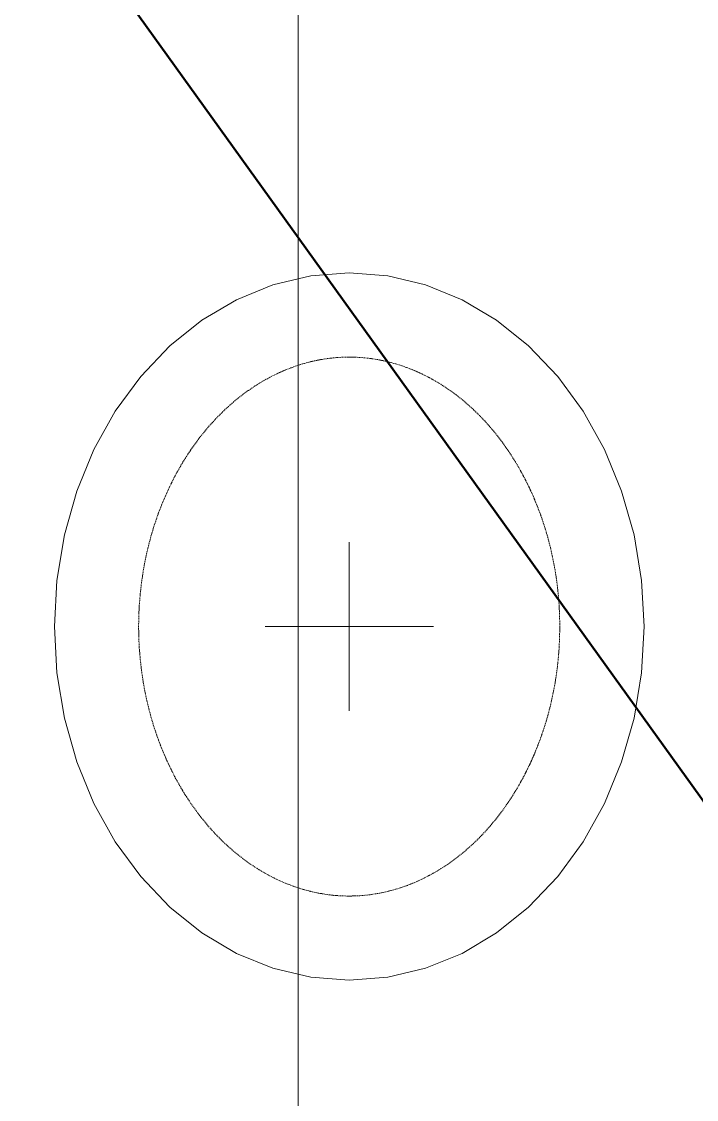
# Model space of a CAD drawing. Extents: x -1132 to 613, y -179 to 712.
# Drawn here: x -776.9 to -768.89, y 416.08 to 428.88 of the extents above; entities that cross this region are included whole.
import ezdxf
from ezdxf.lldxf.tags import DXFTag

# ---------------------------------------------------------------- set-up
doc = ezdxf.new("R2010")
doc.units = 0
doc.layers.get('0').update_dxf_attribs({"lineweight": 13})
doc.layers.add('A-DETL-____-OTLN', color=5, linetype='Continuous', lineweight=9, true_color=0x0000ff)
doc.layers.add('X_Geometrie', color=3, linetype='Continuous', lineweight=50, true_color=0x00ff00)
doc.layers.add('S-GRID-____-OTLN', color=7, linetype='Continuous', lineweight=5)
tags = doc.linetypes.add('_Rasterlinie_', pattern=[0.375, 0.2, -0.05, 0.075, -0.05]).pattern_tags.tags
tags[10:11] = [DXFTag(74, 4), DXFTag(75, 0), DXFTag(340, '0'), DXFTag(46, 1.0), DXFTag(50, 0.0), DXFTag(44, 0.0), DXFTag(45, 0.0)]
tags[8:9] = [DXFTag(74, 4), DXFTag(75, 0), DXFTag(340, '0'), DXFTag(46, 1.0), DXFTag(50, 0.0), DXFTag(44, 0.0), DXFTag(45, 0.0)]
tags[6:7] = [DXFTag(74, 4), DXFTag(75, 0), DXFTag(340, '0'), DXFTag(46, 1.0), DXFTag(50, 0.0), DXFTag(44, 0.0), DXFTag(45, 0.0)]
tags[4:5] = [DXFTag(74, 4), DXFTag(75, 0), DXFTag(340, '0'), DXFTag(46, 1.0), DXFTag(50, 0.0), DXFTag(44, 0.0), DXFTag(45, 0.0)]
tags = doc.linetypes.add('Strichliert - Fein', pattern=[0.15, 0.1, -0.05]).pattern_tags.tags
tags[6:7] = [DXFTag(74, 4), DXFTag(75, 0), DXFTag(340, '0'), DXFTag(46, 1.0), DXFTag(50, 0.0), DXFTag(44, 0.0), DXFTag(45, 0.0)]
tags[4:5] = [DXFTag(74, 4), DXFTag(75, 0), DXFTag(340, '0'), DXFTag(46, 1.0), DXFTag(50, 0.0), DXFTag(44, 0.0), DXFTag(45, 0.0)]

# ---------------------------------------------------------------- blocks, each defined once
blk = doc.blocks.new('Referenz-A0UNPDE96I', base_point=(-1115.886, -117.372))
at = {"layer": 'A-DETL-____-OTLN', "color": 0, "linetype": 'Strichliert - Fein', "ltscale": 0.13}
for p, q in [((-773.467, 425.859), (-773.916, 425.751)), ((-773.01, 425.895), (-773.467, 425.859)), ((-772.553, 425.859), (-773.01, 425.895)), ((-772.104, 425.751), (-772.553, 425.859)), ((-773.916, 425.751), (-774.35, 425.575)), ((-771.671, 425.575), (-772.104, 425.751)), ((-774.35, 425.575), (-774.76, 425.332)), ((-771.26, 425.332), (-771.671, 425.575)), ((-774.76, 425.332), (-775.141, 425.027)), ((-770.88, 425.027), (-771.26, 425.332)), ((-775.141, 425.027), (-775.485, 424.664)), ((-770.535, 424.664), (-770.88, 425.027)), ((-775.485, 424.664), (-775.787, 424.251)), ((-770.233, 424.251), (-770.535, 424.664)), ((-775.787, 424.251), (-776.041, 423.795)), ((-769.979, 423.795), (-770.233, 424.251)), ((-776.041, 423.795), (-776.244, 423.302)), ((-769.777, 423.302), (-769.979, 423.795)), ((-776.244, 423.302), (-776.391, 422.782)), ((-769.629, 422.782), (-769.777, 423.302)), ((-776.391, 422.782), (-776.48, 422.243)), ((-769.54, 422.243), (-769.629, 422.782)), ((-773.01, 422.695), (-773.01, 420.695)), ((-776.48, 422.243), (-776.51, 421.695)), ((-769.51, 421.695), (-769.54, 422.243)), ((-776.51, 421.695), (-776.48, 421.146)), ((-774.01, 421.695), (-772.01, 421.695)), ((-769.54, 421.146), (-769.51, 421.695)), ((-776.48, 421.146), (-776.391, 420.607)), ((-769.629, 420.607), (-769.54, 421.146)), ((-776.391, 420.607), (-776.244, 420.087)), ((-769.777, 420.087), (-769.629, 420.607)), ((-776.244, 420.087), (-776.041, 419.595)), ((-769.979, 419.595), (-769.777, 420.087)), ((-776.041, 419.595), (-775.787, 419.138)), ((-770.233, 419.138), (-769.979, 419.595)), ((-775.787, 419.138), (-775.485, 418.725)), ((-770.535, 418.725), (-770.233, 419.138)), ((-775.485, 418.725), (-775.141, 418.362)), ((-770.88, 418.362), (-770.535, 418.725)), ((-775.141, 418.362), (-774.76, 418.057)), ((-771.26, 418.057), (-770.88, 418.362)), ((-774.76, 418.057), (-774.35, 417.814)), ((-771.671, 417.814), (-771.26, 418.057)), ((-774.35, 417.814), (-773.916, 417.638)), ((-772.104, 417.638), (-771.671, 417.814)), ((-773.916, 417.638), (-773.467, 417.53)), ((-772.553, 417.53), (-772.104, 417.638)), ((-773.467, 417.53), (-773.01, 417.495)), ((-773.01, 417.495), (-772.553, 417.53))]:
    blk.add_line(p, q, dxfattribs=at)
at = {"layer": 'A-DETL-____-OTLN', "color": 0, "linetype": 'Continuous'}
for p, q in [((-773.652, 424.785), (-773.639, 424.789)), ((-773.633, 424.791), (-773.621, 424.795)), ((-773.615, 424.797), (-773.602, 424.801)), ((-773.596, 424.804), (-773.587, 424.807)), ((-773.587, 424.807), (-773.584, 424.808)), ((-773.578, 424.809), (-773.565, 424.813)), ((-773.559, 424.815), (-773.546, 424.818)), ((-773.54, 424.82), (-773.528, 424.823)), ((-773.521, 424.825), (-773.509, 424.828)), ((-773.503, 424.83), (-773.49, 424.834)), ((-773.484, 424.835), (-773.472, 424.838)), ((-773.472, 424.838), (-773.471, 424.839)), ((-773.465, 424.84), (-773.452, 424.843)), ((-773.446, 424.844), (-773.433, 424.847)), ((-773.427, 424.848), (-773.414, 424.851)), ((-773.408, 424.852), (-773.395, 424.855)), ((-773.389, 424.856), (-773.376, 424.859)), ((-773.369, 424.86), (-773.357, 424.863)), ((-773.357, 424.863), (-773.357, 424.863)), ((-773.35, 424.864), (-773.337, 424.866)), ((-773.331, 424.867), (-773.318, 424.869)), ((-773.312, 424.87), (-773.299, 424.872)), ((-773.292, 424.873), (-773.28, 424.875)), ((-773.273, 424.876), (-773.26, 424.878)), ((-773.254, 424.879), (-773.242, 424.881)), ((-773.242, 424.881), (-773.241, 424.881)), ((-773.235, 424.881), (-773.222, 424.882)), ((-773.215, 424.883), (-773.202, 424.884)), ((-773.196, 424.885), (-773.183, 424.886)), ((-773.176, 424.887), (-773.163, 424.888)), ((-773.157, 424.888), (-773.144, 424.889)), ((-773.137, 424.89), (-773.126, 424.891)), ((-773.126, 424.891), (-773.125, 424.891)), ((-773.118, 424.891), (-773.105, 424.892)), ((-773.099, 424.892), (-773.086, 424.892)), ((-773.079, 424.892), (-773.066, 424.893)), ((-773.06, 424.893), (-773.047, 424.893)), ((-773.04, 424.894), (-773.027, 424.894)), ((-773.021, 424.894), (-773.01, 424.895)), ((-773.01, 424.895), (-773, 424.894)), ((-772.993, 424.894), (-772.98, 424.894)), ((-772.974, 424.894), (-772.961, 424.893)), ((-772.954, 424.893), (-772.941, 424.893)), ((-772.935, 424.893), (-772.922, 424.892)), ((-772.915, 424.892), (-772.902, 424.891)), ((-772.896, 424.891), (-772.883, 424.89)), ((-772.876, 424.889), (-772.864, 424.888)), ((-772.857, 424.888), (-772.844, 424.887)), ((-772.838, 424.887), (-772.825, 424.886)), ((-772.825, 424.886), (-772.825, 424.886)), ((-772.818, 424.885), (-772.805, 424.883)), ((-772.799, 424.882), (-772.786, 424.881)), ((-772.779, 424.88), (-772.767, 424.879)), ((-772.76, 424.878), (-772.747, 424.876)), ((-772.741, 424.875), (-772.732, 424.874)), ((-772.732, 424.874), (-772.728, 424.874)), ((-772.721, 424.873), (-772.709, 424.87)), ((-772.702, 424.869), (-772.689, 424.867)), ((-772.683, 424.866), (-772.67, 424.864)), ((-772.664, 424.863), (-772.651, 424.86)), ((-772.645, 424.859), (-772.64, 424.859)), ((-772.64, 424.859), (-772.632, 424.857)), ((-772.625, 424.855), (-772.613, 424.853)), ((-772.606, 424.851), (-772.594, 424.848)), ((-772.587, 424.847), (-772.575, 424.844)), ((-772.568, 424.843), (-772.556, 424.84)), ((-772.549, 424.839), (-772.548, 424.838)), ((-772.548, 424.838), (-772.537, 424.835)), ((-772.53, 424.834), (-772.518, 424.83)), ((-772.512, 424.829), (-772.499, 424.825)), ((-772.493, 424.823), (-772.48, 424.82)), ((-772.474, 424.818), (-772.461, 424.815)), ((-772.455, 424.813), (-772.443, 424.809)), ((-772.437, 424.807), (-772.424, 424.803)), ((-772.418, 424.801), (-772.406, 424.797)), ((-772.399, 424.795), (-772.387, 424.791)), ((-772.381, 424.789), (-772.369, 424.785)), ((-773.938, 424.662), (-773.927, 424.668)), ((-773.927, 424.668), (-773.927, 424.668)), ((-773.921, 424.671), (-773.909, 424.676)), ((-773.903, 424.679), (-773.892, 424.685)), ((-773.886, 424.688), (-773.874, 424.693)), ((-773.868, 424.696), (-773.856, 424.702)), ((-773.85, 424.704), (-773.839, 424.71)), ((-773.833, 424.713), (-773.821, 424.718)), ((-773.815, 424.721), (-773.803, 424.726)), ((-773.815, 424.721), (-773.815, 424.721)), ((-773.797, 424.729), (-773.785, 424.733)), ((-773.779, 424.736), (-773.767, 424.741)), ((-773.761, 424.743), (-773.749, 424.748)), ((-773.743, 424.751), (-773.731, 424.756)), ((-773.725, 424.758), (-773.713, 424.763)), ((-773.707, 424.765), (-773.701, 424.768)), ((-773.701, 424.768), (-773.695, 424.77)), ((-773.689, 424.772), (-773.676, 424.776)), ((-773.67, 424.778), (-773.658, 424.783)), ((-772.362, 424.783), (-772.35, 424.779)), ((-772.344, 424.776), (-772.332, 424.772)), ((-772.326, 424.77), (-772.314, 424.765)), ((-772.308, 424.763), (-772.295, 424.758)), ((-772.289, 424.756), (-772.277, 424.751)), ((-772.271, 424.749), (-772.259, 424.744)), ((-772.253, 424.741), (-772.241, 424.736)), ((-772.235, 424.734), (-772.223, 424.729)), ((-772.217, 424.726), (-772.205, 424.721)), ((-772.199, 424.718), (-772.187, 424.713)), ((-772.181, 424.711), (-772.17, 424.705)), ((-772.164, 424.702), (-772.152, 424.696)), ((-772.146, 424.694), (-772.135, 424.688)), ((-772.129, 424.685), (-772.117, 424.679)), ((-772.111, 424.677), (-772.1, 424.671)), ((-772.094, 424.668), (-772.094, 424.668)), ((-772.094, 424.668), (-772.082, 424.662)), ((-774.156, 424.533), (-774.148, 424.539)), ((-774.148, 424.539), (-774.146, 424.54)), ((-774.14, 424.544), (-774.129, 424.551)), ((-774.123, 424.554), (-774.112, 424.561)), ((-774.107, 424.564), (-774.096, 424.571)), ((-774.09, 424.575), (-774.079, 424.581)), ((-774.074, 424.585), (-774.063, 424.592)), ((-774.057, 424.595), (-774.046, 424.602)), ((-774.041, 424.606), (-774.038, 424.607)), ((-774.038, 424.607), (-774.029, 424.612)), ((-774.024, 424.615), (-774.012, 424.621)), ((-774.007, 424.624), (-773.995, 424.631)), ((-773.989, 424.634), (-773.978, 424.64)), ((-773.972, 424.643), (-773.961, 424.649)), ((-773.955, 424.652), (-773.944, 424.659)), ((-772.077, 424.659), (-772.065, 424.653)), ((-772.059, 424.65), (-772.048, 424.643)), ((-772.042, 424.64), (-772.031, 424.634)), ((-772.025, 424.631), (-772.014, 424.625)), ((-772.008, 424.622), (-772.005, 424.62)), ((-772.005, 424.62), (-771.997, 424.615)), ((-771.991, 424.612), (-771.98, 424.605)), ((-771.974, 424.602), (-771.963, 424.595)), ((-771.958, 424.592), (-771.946, 424.585)), ((-771.941, 424.582), (-771.93, 424.575)), ((-771.924, 424.572), (-771.917, 424.567)), ((-771.917, 424.567), (-771.913, 424.565)), ((-771.908, 424.561), (-771.897, 424.554)), ((-771.891, 424.551), (-771.881, 424.543)), ((-771.875, 424.54), (-771.864, 424.533)), ((-774.329, 424.406), (-774.319, 424.414)), ((-774.314, 424.418), (-774.303, 424.426)), ((-774.298, 424.43), (-774.288, 424.438)), ((-774.283, 424.442), (-774.273, 424.45)), ((-774.268, 424.454), (-774.257, 424.462)), ((-774.252, 424.466), (-774.241, 424.473)), ((-774.236, 424.477), (-774.225, 424.484)), ((-774.22, 424.488), (-774.209, 424.496)), ((-774.204, 424.499), (-774.194, 424.507)), ((-774.188, 424.511), (-774.178, 424.518)), ((-774.172, 424.522), (-774.162, 424.529)), ((-771.859, 424.529), (-771.848, 424.522)), ((-771.843, 424.518), (-771.832, 424.511)), ((-771.826, 424.507), (-771.816, 424.5)), ((-771.811, 424.496), (-771.8, 424.488)), ((-771.795, 424.485), (-771.784, 424.477)), ((-771.779, 424.473), (-771.769, 424.465)), ((-771.763, 424.462), (-771.753, 424.454)), ((-771.748, 424.45), (-771.744, 424.448)), ((-771.744, 424.448), (-771.737, 424.442)), ((-771.732, 424.438), (-771.722, 424.43)), ((-771.717, 424.426), (-771.707, 424.418)), ((-771.702, 424.414), (-771.691, 424.406)), ((-774.476, 424.278), (-774.467, 424.287)), ((-774.462, 424.292), (-774.453, 424.3)), ((-774.448, 424.305), (-774.438, 424.313)), ((-774.433, 424.318), (-774.423, 424.326)), ((-774.418, 424.33), (-774.409, 424.339)), ((-774.404, 424.343), (-774.394, 424.352)), ((-774.389, 424.356), (-774.379, 424.365)), ((-774.374, 424.369), (-774.365, 424.377)), ((-774.36, 424.382), (-774.349, 424.39)), ((-774.344, 424.394), (-774.334, 424.402)), ((-771.686, 424.402), (-771.676, 424.394)), ((-771.671, 424.39), (-771.661, 424.382)), ((-771.656, 424.377), (-771.646, 424.369)), ((-771.641, 424.365), (-771.631, 424.356)), ((-771.626, 424.352), (-771.617, 424.343)), ((-771.612, 424.339), (-771.602, 424.331)), ((-771.597, 424.326), (-771.587, 424.318)), ((-771.582, 424.314), (-771.577, 424.309)), ((-771.577, 424.309), (-771.573, 424.305)), ((-771.568, 424.301), (-771.558, 424.292)), ((-771.554, 424.287), (-771.544, 424.278)), ((-774.614, 424.14), (-774.605, 424.149)), ((-774.6, 424.154), (-774.592, 424.164)), ((-774.587, 424.168), (-774.578, 424.178)), ((-774.574, 424.183), (-774.565, 424.192)), ((-774.56, 424.197), (-774.551, 424.206)), ((-774.546, 424.21), (-774.537, 424.22)), ((-774.532, 424.224), (-774.523, 424.233)), ((-774.518, 424.238), (-774.509, 424.247)), ((-774.504, 424.251), (-774.495, 424.26)), ((-774.49, 424.265), (-774.481, 424.274)), ((-771.539, 424.274), (-771.53, 424.265)), ((-771.525, 424.261), (-771.516, 424.252)), ((-771.511, 424.247), (-771.501, 424.238)), ((-771.497, 424.234), (-771.496, 424.234)), ((-771.496, 424.234), (-771.488, 424.225)), ((-771.483, 424.22), (-771.474, 424.211)), ((-771.469, 424.206), (-771.46, 424.197)), ((-771.456, 424.192), (-771.447, 424.183)), ((-771.442, 424.178), (-771.433, 424.169)), ((-771.429, 424.164), (-771.419, 424.155)), ((-771.415, 424.15), (-771.406, 424.14)), ((-774.717, 424.023), (-774.708, 424.033)), ((-774.704, 424.038), (-774.696, 424.048)), ((-774.692, 424.053), (-774.683, 424.063)), ((-774.679, 424.068), (-774.671, 424.078)), ((-774.666, 424.083), (-774.66, 424.09)), ((-774.66, 424.09), (-774.658, 424.092)), ((-774.654, 424.097), (-774.645, 424.107)), ((-774.64, 424.111), (-774.631, 424.121)), ((-774.627, 424.126), (-774.618, 424.135)), ((-771.402, 424.136), (-771.393, 424.126)), ((-771.389, 424.121), (-771.38, 424.112)), ((-771.376, 424.107), (-771.367, 424.097)), ((-771.363, 424.092), (-771.354, 424.083)), ((-771.35, 424.078), (-771.341, 424.068)), ((-771.341, 424.068), (-771.341, 424.068)), ((-771.337, 424.063), (-771.328, 424.053)), ((-771.324, 424.048), (-771.316, 424.038)), ((-771.312, 424.033), (-771.303, 424.023)), ((-774.825, 423.885), (-774.817, 423.895)), ((-774.813, 423.901), (-774.806, 423.911)), ((-774.802, 423.916), (-774.794, 423.926)), ((-774.79, 423.932), (-774.782, 423.942)), ((-774.778, 423.947), (-774.77, 423.957)), ((-774.766, 423.963), (-774.758, 423.973)), ((-774.754, 423.979), (-774.746, 423.988)), ((-774.754, 423.978), (-774.754, 423.979)), ((-774.742, 423.993), (-774.733, 424.003)), ((-774.729, 424.008), (-774.721, 424.018)), ((-771.299, 424.018), (-771.291, 424.008)), ((-771.287, 424.003), (-771.279, 423.993)), ((-771.274, 423.988), (-771.267, 423.979)), ((-771.267, 423.979), (-771.266, 423.978)), ((-771.262, 423.973), (-771.254, 423.963)), ((-771.25, 423.958), (-771.242, 423.947)), ((-771.238, 423.942), (-771.23, 423.932)), ((-771.226, 423.927), (-771.219, 423.916)), ((-771.215, 423.911), (-771.207, 423.901)), ((-771.203, 423.896), (-771.195, 423.886)), ((-774.915, 423.757), (-774.907, 423.768)), ((-774.904, 423.773), (-774.896, 423.784)), ((-774.893, 423.789), (-774.885, 423.8)), ((-774.882, 423.805), (-774.874, 423.816)), ((-774.871, 423.822), (-774.863, 423.832)), ((-774.86, 423.838), (-774.852, 423.848)), ((-774.848, 423.854), (-774.843, 423.862)), ((-774.843, 423.862), (-774.841, 423.864)), ((-774.837, 423.869), (-774.829, 423.88)), ((-771.195, 423.886), (-771.195, 423.885)), ((-771.191, 423.88), (-771.184, 423.87)), ((-771.18, 423.864), (-771.172, 423.854)), ((-771.168, 423.848), (-771.161, 423.838)), ((-771.157, 423.832), (-771.15, 423.822)), ((-771.146, 423.816), (-771.138, 423.806)), ((-771.135, 423.801), (-771.127, 423.79)), ((-771.123, 423.785), (-771.116, 423.774)), ((-771.113, 423.768), (-771.106, 423.757)), ((-774.998, 423.625), (-774.991, 423.636)), ((-774.988, 423.642), (-774.981, 423.653)), ((-774.977, 423.658), (-774.97, 423.669)), ((-774.967, 423.675), (-774.96, 423.686)), ((-774.957, 423.692), (-774.95, 423.703)), ((-774.947, 423.708), (-774.94, 423.719)), ((-774.936, 423.725), (-774.929, 423.736)), ((-774.926, 423.741), (-774.918, 423.752)), ((-771.102, 423.752), (-771.095, 423.741)), ((-771.092, 423.736), (-771.084, 423.725)), ((-771.081, 423.719), (-771.074, 423.708)), ((-771.07, 423.703), (-771.063, 423.692)), ((-771.06, 423.687), (-771.053, 423.675)), ((-771.049, 423.67), (-771.043, 423.659)), ((-771.039, 423.653), (-771.033, 423.642)), ((-771.029, 423.636), (-771.023, 423.625)), ((-775.065, 423.506), (-775.059, 423.518)), ((-775.056, 423.523), (-775.049, 423.535)), ((-775.046, 423.541), (-775.04, 423.552)), ((-775.037, 423.558), (-775.03, 423.569)), ((-775.027, 423.575), (-775.021, 423.586)), ((-775.018, 423.592), (-775.011, 423.603)), ((-775.008, 423.609), (-775.001, 423.62)), ((-771.019, 423.62), (-771.013, 423.609)), ((-771.009, 423.603), (-771.003, 423.592)), ((-770.999, 423.586), (-770.997, 423.582)), ((-770.997, 423.582), (-770.993, 423.575)), ((-770.99, 423.569), (-770.983, 423.558)), ((-770.98, 423.552), (-770.974, 423.541)), ((-770.971, 423.535), (-770.965, 423.524)), ((-770.962, 423.518), (-770.955, 423.507)), ((-775.127, 423.385), (-775.122, 423.397)), ((-775.119, 423.403), (-775.113, 423.414)), ((-775.11, 423.42), (-775.104, 423.432)), ((-775.101, 423.437), (-775.096, 423.449)), ((-775.093, 423.455), (-775.087, 423.467)), ((-775.084, 423.473), (-775.078, 423.484)), ((-775.084, 423.472), (-775.084, 423.473)), ((-775.074, 423.489), (-775.068, 423.501)), ((-770.952, 423.501), (-770.946, 423.49)), ((-770.943, 423.484), (-770.937, 423.473)), ((-770.937, 423.473), (-770.936, 423.473)), ((-770.934, 423.467), (-770.928, 423.455)), ((-770.925, 423.449), (-770.919, 423.438)), ((-770.916, 423.432), (-770.91, 423.42)), ((-770.907, 423.414), (-770.901, 423.403)), ((-770.898, 423.397), (-770.893, 423.385)), ((-775.193, 423.244), (-775.188, 423.255)), ((-775.185, 423.261), (-775.18, 423.273)), ((-775.177, 423.279), (-775.172, 423.291)), ((-775.169, 423.297), (-775.164, 423.309)), ((-775.161, 423.315), (-775.156, 423.327)), ((-775.153, 423.333), (-775.148, 423.344)), ((-775.145, 423.35), (-775.139, 423.362)), ((-775.136, 423.368), (-775.13, 423.379)), ((-770.89, 423.38), (-770.884, 423.368)), ((-770.881, 423.362), (-770.88, 423.361)), ((-770.88, 423.361), (-770.875, 423.35)), ((-770.873, 423.345), (-770.867, 423.333)), ((-770.865, 423.327), (-770.859, 423.315)), ((-770.856, 423.309), (-770.851, 423.297)), ((-770.848, 423.291), (-770.843, 423.28)), ((-770.84, 423.274), (-770.835, 423.262)), ((-770.832, 423.256), (-770.827, 423.246)), ((-775.245, 423.117), (-775.24, 423.13)), ((-775.238, 423.136), (-775.233, 423.148)), ((-775.231, 423.154), (-775.226, 423.166)), ((-775.224, 423.172), (-775.219, 423.184)), ((-775.217, 423.19), (-775.211, 423.202)), ((-775.209, 423.208), (-775.203, 423.22)), ((-775.201, 423.226), (-775.196, 423.238)), ((-770.827, 423.246), (-770.827, 423.244)), ((-770.824, 423.238), (-770.819, 423.226)), ((-770.817, 423.22), (-770.812, 423.208)), ((-770.809, 423.202), (-770.804, 423.19)), ((-770.802, 423.184), (-770.797, 423.172)), ((-770.794, 423.166), (-770.789, 423.154)), ((-770.787, 423.148), (-770.782, 423.136)), ((-770.779, 423.13), (-770.778, 423.127)), ((-770.778, 423.127), (-770.775, 423.118)), ((-775.293, 422.99), (-775.289, 423.002)), ((-775.286, 423.008), (-775.282, 423.02)), ((-775.28, 423.027), (-775.277, 423.037)), ((-775.277, 423.037), (-775.276, 423.039)), ((-775.274, 423.045), (-775.269, 423.057)), ((-775.266, 423.063), (-775.262, 423.075)), ((-775.259, 423.081), (-775.255, 423.093)), ((-775.252, 423.099), (-775.248, 423.111)), ((-770.772, 423.112), (-770.768, 423.1)), ((-770.765, 423.094), (-770.761, 423.081)), ((-770.759, 423.075), (-770.754, 423.063)), ((-770.752, 423.057), (-770.747, 423.045)), ((-770.745, 423.039), (-770.74, 423.027)), ((-770.738, 423.021), (-770.733, 423.008)), ((-770.731, 423.002), (-770.727, 422.99)), ((-775.336, 422.86), (-775.332, 422.873)), ((-775.33, 422.879), (-775.329, 422.883)), ((-775.329, 422.883), (-775.326, 422.891)), ((-775.324, 422.897), (-775.32, 422.91)), ((-775.318, 422.916), (-775.314, 422.928)), ((-775.312, 422.934), (-775.307, 422.947)), ((-775.305, 422.953), (-775.301, 422.965)), ((-775.299, 422.971), (-775.295, 422.983)), ((-770.725, 422.984), (-770.721, 422.971)), ((-770.719, 422.965), (-770.715, 422.953)), ((-770.713, 422.947), (-770.709, 422.934)), ((-770.707, 422.928), (-770.702, 422.916)), ((-770.7, 422.91), (-770.696, 422.897)), ((-770.694, 422.891), (-770.691, 422.883)), ((-770.691, 422.883), (-770.69, 422.879)), ((-770.688, 422.873), (-770.685, 422.86)), ((-775.374, 422.729), (-775.371, 422.742)), ((-775.369, 422.748), (-775.367, 422.757)), ((-775.367, 422.757), (-775.366, 422.76)), ((-775.364, 422.767), (-775.36, 422.779)), ((-775.358, 422.785), (-775.354, 422.798)), ((-775.353, 422.804), (-775.349, 422.816)), ((-775.347, 422.823), (-775.343, 422.835)), ((-775.341, 422.841), (-775.338, 422.854)), ((-770.683, 422.854), (-770.679, 422.842)), ((-770.677, 422.835), (-770.673, 422.823)), ((-770.672, 422.817), (-770.668, 422.804)), ((-770.666, 422.798), (-770.662, 422.785)), ((-770.661, 422.779), (-770.657, 422.767)), ((-770.655, 422.761), (-770.654, 422.756)), ((-770.654, 422.756), (-770.652, 422.748)), ((-770.65, 422.742), (-770.647, 422.729)), ((-775.403, 422.616), (-775.4, 422.628)), ((-775.398, 422.635), (-775.395, 422.647)), ((-775.393, 422.653), (-775.39, 422.666)), ((-775.389, 422.672), (-775.385, 422.685)), ((-775.384, 422.691), (-775.38, 422.704)), ((-775.379, 422.71), (-775.375, 422.723)), ((-770.645, 422.723), (-770.642, 422.71)), ((-770.64, 422.704), (-770.637, 422.691)), ((-770.635, 422.685), (-770.632, 422.672)), ((-770.63, 422.666), (-770.627, 422.654)), ((-770.625, 422.647), (-770.622, 422.635)), ((-770.621, 422.628), (-770.621, 422.628)), ((-770.621, 422.628), (-770.618, 422.616)), ((-775.432, 422.482), (-775.43, 422.495)), ((-775.428, 422.501), (-775.425, 422.514)), ((-775.424, 422.52), (-775.421, 422.533)), ((-775.42, 422.539), (-775.417, 422.552)), ((-775.416, 422.559), (-775.413, 422.571)), ((-775.411, 422.578), (-775.408, 422.59)), ((-775.407, 422.597), (-775.404, 422.609)), ((-770.616, 422.609), (-770.613, 422.597)), ((-770.612, 422.59), (-770.609, 422.578)), ((-770.608, 422.571), (-770.605, 422.559)), ((-770.604, 422.552), (-770.601, 422.54)), ((-770.599, 422.533), (-770.596, 422.521)), ((-770.595, 422.514), (-770.592, 422.502)), ((-770.591, 422.495), (-770.588, 422.482)), ((-775.457, 422.348), (-775.455, 422.361)), ((-775.454, 422.367), (-775.451, 422.38)), ((-775.45, 422.386), (-775.448, 422.399)), ((-775.446, 422.406), (-775.444, 422.418)), ((-775.443, 422.425), (-775.44, 422.438)), ((-775.439, 422.444), (-775.437, 422.457)), ((-775.436, 422.463), (-775.433, 422.476)), ((-770.587, 422.476), (-770.585, 422.463)), ((-770.584, 422.457), (-770.581, 422.444)), ((-770.58, 422.438), (-770.578, 422.425)), ((-770.577, 422.419), (-770.574, 422.406)), ((-770.573, 422.399), (-770.571, 422.387)), ((-770.569, 422.38), (-770.567, 422.367)), ((-770.566, 422.361), (-770.564, 422.348)), ((-775.474, 422.234), (-775.472, 422.245)), ((-775.474, 422.232), (-775.474, 422.234)), ((-775.471, 422.252), (-775.469, 422.264)), ((-775.468, 422.271), (-775.466, 422.284)), ((-775.465, 422.29), (-775.463, 422.303)), ((-775.462, 422.309), (-775.46, 422.322)), ((-775.459, 422.329), (-775.457, 422.342)), ((-770.563, 422.342), (-770.561, 422.329)), ((-770.56, 422.322), (-770.558, 422.31)), ((-770.557, 422.303), (-770.555, 422.29)), ((-770.554, 422.284), (-770.552, 422.271)), ((-770.551, 422.265), (-770.549, 422.252)), ((-770.548, 422.245), (-770.546, 422.234)), ((-770.546, 422.234), (-770.546, 422.233)), ((-775.49, 422.1), (-775.489, 422.11)), ((-775.488, 422.116), (-775.486, 422.129)), ((-775.486, 422.136), (-775.484, 422.148)), ((-775.483, 422.155), (-775.482, 422.168)), ((-775.481, 422.174), (-775.479, 422.187)), ((-775.479, 422.194), (-775.477, 422.207)), ((-775.476, 422.213), (-775.475, 422.226)), ((-770.546, 422.226), (-770.544, 422.213)), ((-770.543, 422.207), (-770.542, 422.194)), ((-770.541, 422.187), (-770.539, 422.174)), ((-770.539, 422.168), (-770.537, 422.155)), ((-770.536, 422.149), (-770.535, 422.136)), ((-770.534, 422.129), (-770.533, 422.116)), ((-770.532, 422.11), (-770.531, 422.1)), ((-775.501, 421.965), (-775.5, 421.974)), ((-775.5, 421.98), (-775.499, 421.993)), ((-775.498, 422), (-775.497, 422.013)), ((-775.497, 422.019), (-775.495, 422.032)), ((-775.495, 422.039), (-775.494, 422.051)), ((-775.493, 422.058), (-775.492, 422.071)), ((-775.492, 422.077), (-775.491, 422.09)), ((-775.49, 422.097), (-775.49, 422.1)), ((-770.531, 422.1), (-770.53, 422.097)), ((-770.53, 422.09), (-770.529, 422.078)), ((-770.528, 422.071), (-770.527, 422.058)), ((-770.527, 422.052), (-770.525, 422.039)), ((-770.525, 422.032), (-770.524, 422.019)), ((-770.523, 422.013), (-770.522, 422)), ((-770.522, 421.993), (-770.521, 421.98)), ((-770.52, 421.974), (-770.519, 421.965)), ((-775.507, 421.844), (-775.507, 421.857)), ((-775.506, 421.863), (-775.506, 421.876)), ((-775.505, 421.883), (-775.505, 421.896)), ((-775.504, 421.902), (-775.504, 421.915)), ((-775.503, 421.922), (-775.503, 421.935)), ((-775.502, 421.941), (-775.502, 421.954)), ((-775.501, 421.961), (-775.501, 421.965)), ((-770.519, 421.965), (-770.519, 421.961)), ((-770.519, 421.954), (-770.518, 421.941)), ((-770.518, 421.935), (-770.517, 421.922)), ((-770.517, 421.915), (-770.516, 421.902)), ((-770.516, 421.896), (-770.515, 421.883)), ((-770.515, 421.877), (-770.514, 421.864)), ((-770.514, 421.857), (-770.513, 421.844)), ((-775.51, 421.727), (-775.509, 421.74)), ((-775.51, 421.707), (-775.51, 421.72)), ((-775.509, 421.785), (-775.508, 421.798)), ((-775.509, 421.766), (-775.509, 421.779)), ((-775.509, 421.746), (-775.509, 421.759)), ((-775.508, 421.83), (-775.508, 421.837)), ((-775.508, 421.824), (-775.508, 421.83)), ((-775.508, 421.805), (-775.508, 421.818)), ((-770.513, 421.838), (-770.513, 421.83)), ((-770.513, 421.83), (-770.512, 421.825)), ((-770.512, 421.818), (-770.512, 421.805)), ((-770.512, 421.799), (-770.512, 421.786)), ((-770.512, 421.779), (-770.511, 421.766)), ((-770.511, 421.76), (-770.511, 421.747)), ((-770.511, 421.74), (-770.511, 421.727)), ((-770.511, 421.721), (-770.51, 421.708)), ((-775.51, 421.695), (-775.51, 421.701)), ((-775.51, 421.688), (-775.51, 421.695)), ((-775.51, 421.668), (-775.51, 421.681)), ((-775.509, 421.649), (-775.51, 421.662)), ((-775.509, 421.629), (-775.509, 421.642)), ((-775.509, 421.61), (-775.509, 421.623)), ((-775.508, 421.59), (-775.509, 421.603)), ((-770.511, 421.623), (-770.512, 421.61)), ((-770.512, 421.604), (-770.512, 421.591)), ((-770.51, 421.682), (-770.511, 421.669)), ((-770.511, 421.662), (-770.511, 421.649)), ((-770.511, 421.643), (-770.511, 421.63)), ((-770.51, 421.701), (-770.51, 421.695)), ((-770.51, 421.695), (-770.51, 421.688)), ((-775.508, 421.571), (-775.508, 421.584)), ((-775.508, 421.559), (-775.508, 421.564)), ((-775.508, 421.551), (-775.508, 421.559)), ((-775.507, 421.532), (-775.507, 421.545)), ((-775.506, 421.513), (-775.506, 421.526)), ((-775.505, 421.493), (-775.505, 421.506)), ((-775.504, 421.474), (-775.504, 421.487)), ((-775.503, 421.454), (-775.503, 421.467)), ((-770.517, 421.467), (-770.518, 421.454)), ((-770.516, 421.487), (-770.517, 421.474)), ((-770.515, 421.506), (-770.516, 421.493)), ((-770.514, 421.526), (-770.515, 421.513)), ((-770.513, 421.545), (-770.514, 421.532)), ((-770.512, 421.565), (-770.513, 421.559)), ((-770.513, 421.559), (-770.513, 421.552)), ((-770.512, 421.584), (-770.512, 421.571)), ((-775.502, 421.435), (-775.502, 421.448)), ((-775.501, 421.424), (-775.501, 421.428)), ((-775.5, 421.415), (-775.501, 421.424)), ((-775.499, 421.396), (-775.5, 421.409)), ((-775.497, 421.376), (-775.498, 421.389)), ((-775.495, 421.357), (-775.497, 421.37)), ((-775.494, 421.337), (-775.495, 421.35)), ((-770.525, 421.351), (-770.527, 421.338)), ((-770.524, 421.37), (-770.525, 421.357)), ((-770.522, 421.389), (-770.523, 421.376)), ((-770.521, 421.409), (-770.522, 421.396)), ((-770.519, 421.424), (-770.52, 421.415)), ((-770.518, 421.448), (-770.519, 421.435)), ((-770.519, 421.428), (-770.519, 421.424)), ((-775.492, 421.318), (-775.493, 421.331)), ((-775.491, 421.299), (-775.492, 421.312)), ((-775.49, 421.289), (-775.49, 421.292)), ((-775.489, 421.279), (-775.49, 421.289)), ((-775.486, 421.26), (-775.488, 421.273)), ((-775.484, 421.24), (-775.486, 421.253)), ((-775.482, 421.221), (-775.483, 421.234)), ((-775.479, 421.202), (-775.481, 421.215)), ((-770.539, 421.215), (-770.541, 421.202)), ((-770.537, 421.234), (-770.539, 421.221)), ((-770.535, 421.254), (-770.536, 421.241)), ((-770.533, 421.273), (-770.534, 421.26)), ((-770.531, 421.289), (-770.532, 421.279)), ((-770.53, 421.292), (-770.531, 421.289)), ((-770.529, 421.312), (-770.53, 421.299)), ((-770.527, 421.331), (-770.528, 421.318)), ((-775.477, 421.182), (-775.479, 421.195)), ((-775.475, 421.163), (-775.476, 421.176)), ((-775.474, 421.155), (-775.474, 421.157)), ((-775.472, 421.144), (-775.474, 421.155)), ((-775.469, 421.124), (-775.471, 421.137)), ((-775.466, 421.105), (-775.468, 421.118)), ((-775.463, 421.086), (-775.465, 421.099)), ((-775.46, 421.067), (-775.462, 421.079)), ((-770.558, 421.08), (-770.56, 421.067)), ((-770.555, 421.099), (-770.557, 421.086)), ((-770.552, 421.118), (-770.554, 421.105)), ((-770.549, 421.137), (-770.551, 421.125)), ((-770.546, 421.155), (-770.548, 421.144)), ((-770.544, 421.176), (-770.546, 421.163)), ((-770.546, 421.157), (-770.546, 421.155)), ((-770.542, 421.195), (-770.543, 421.183)), ((-775.457, 421.047), (-775.459, 421.06)), ((-775.455, 421.028), (-775.456, 421.041)), ((-775.451, 421.009), (-775.454, 421.022)), ((-775.448, 420.99), (-775.45, 421.002)), ((-775.444, 420.97), (-775.446, 420.983)), ((-775.44, 420.951), (-775.443, 420.964)), ((-770.578, 420.964), (-770.58, 420.951)), ((-770.574, 420.983), (-770.576, 420.971)), ((-770.57, 421.003), (-770.573, 420.99)), ((-770.567, 421.022), (-770.569, 421.009)), ((-770.564, 421.041), (-770.566, 421.028)), ((-770.561, 421.06), (-770.563, 421.047)), ((-775.437, 420.932), (-775.439, 420.945)), ((-775.433, 420.913), (-775.436, 420.926)), ((-775.43, 420.894), (-775.432, 420.907)), ((-775.425, 420.875), (-775.428, 420.887)), ((-775.421, 420.856), (-775.424, 420.868)), ((-775.417, 420.837), (-775.42, 420.849)), ((-775.413, 420.818), (-775.415, 420.83)), ((-770.605, 420.831), (-770.608, 420.818)), ((-770.601, 420.85), (-770.603, 420.837)), ((-770.596, 420.869), (-770.599, 420.856)), ((-770.592, 420.888), (-770.595, 420.875)), ((-770.588, 420.907), (-770.591, 420.894)), ((-770.585, 420.926), (-770.587, 420.913)), ((-770.581, 420.945), (-770.584, 420.932)), ((-775.408, 420.799), (-775.411, 420.811)), ((-775.404, 420.78), (-775.407, 420.792)), ((-775.4, 420.761), (-775.403, 420.773)), ((-775.4, 420.761), (-775.4, 420.761)), ((-775.395, 420.742), (-775.398, 420.754)), ((-775.39, 420.723), (-775.393, 420.735)), ((-775.385, 420.704), (-775.388, 420.717)), ((-775.38, 420.685), (-775.384, 420.698)), ((-770.637, 420.698), (-770.64, 420.685)), ((-770.632, 420.717), (-770.635, 420.704)), ((-770.627, 420.736), (-770.63, 420.723)), ((-770.622, 420.754), (-770.625, 420.742)), ((-770.618, 420.773), (-770.62, 420.761)), ((-770.613, 420.792), (-770.616, 420.78)), ((-770.609, 420.811), (-770.612, 420.799)), ((-775.375, 420.666), (-775.379, 420.679)), ((-775.37, 420.647), (-775.374, 420.66)), ((-775.367, 420.633), (-775.369, 420.641)), ((-775.365, 420.629), (-775.367, 420.633)), ((-775.36, 420.61), (-775.364, 420.622)), ((-775.354, 420.591), (-775.358, 420.604)), ((-775.349, 420.572), (-775.353, 420.585)), ((-775.343, 420.554), (-775.347, 420.566)), ((-770.673, 420.566), (-770.677, 420.554)), ((-770.668, 420.585), (-770.672, 420.573)), ((-770.662, 420.604), (-770.666, 420.591)), ((-770.657, 420.622), (-770.66, 420.61)), ((-770.654, 420.633), (-770.655, 420.629)), ((-770.651, 420.641), (-770.654, 420.633)), ((-770.647, 420.66), (-770.65, 420.647)), ((-770.642, 420.679), (-770.645, 420.666)), ((-775.338, 420.535), (-775.341, 420.547)), ((-775.332, 420.516), (-775.336, 420.529)), ((-775.329, 420.507), (-775.33, 420.51)), ((-775.326, 420.498), (-775.329, 420.507)), ((-775.32, 420.479), (-775.324, 420.492)), ((-775.314, 420.461), (-775.318, 420.473)), ((-775.308, 420.442), (-775.312, 420.455)), ((-770.709, 420.455), (-770.713, 420.443)), ((-770.702, 420.473), (-770.707, 420.461)), ((-770.696, 420.492), (-770.7, 420.479)), ((-770.691, 420.507), (-770.694, 420.498)), ((-770.69, 420.51), (-770.691, 420.507)), ((-770.685, 420.529), (-770.688, 420.516)), ((-770.679, 420.548), (-770.683, 420.535)), ((-775.301, 420.424), (-775.306, 420.436)), ((-775.295, 420.405), (-775.299, 420.418)), ((-775.289, 420.387), (-775.293, 420.399)), ((-775.282, 420.369), (-775.287, 420.381)), ((-775.276, 420.35), (-775.28, 420.362)), ((-775.269, 420.332), (-775.273, 420.344)), ((-775.262, 420.314), (-775.266, 420.326)), ((-770.754, 420.326), (-770.759, 420.314)), ((-770.747, 420.344), (-770.752, 420.332)), ((-770.74, 420.363), (-770.744, 420.352)), ((-770.744, 420.352), (-770.744, 420.35)), ((-770.734, 420.381), (-770.738, 420.369)), ((-770.728, 420.399), (-770.732, 420.387)), ((-770.721, 420.418), (-770.726, 420.406)), ((-770.715, 420.436), (-770.719, 420.424)), ((-775.255, 420.295), (-775.26, 420.308)), ((-775.248, 420.277), (-775.253, 420.289)), ((-775.242, 420.262), (-775.246, 420.271)), ((-775.241, 420.259), (-775.242, 420.262)), ((-775.234, 420.241), (-775.239, 420.253)), ((-775.226, 420.223), (-775.231, 420.235)), ((-775.219, 420.205), (-775.224, 420.217)), ((-775.211, 420.187), (-775.216, 420.199)), ((-775.204, 420.169), (-775.209, 420.181)), ((-770.812, 420.181), (-770.817, 420.169)), ((-770.804, 420.199), (-770.809, 420.187)), ((-770.797, 420.217), (-770.801, 420.205)), ((-770.789, 420.235), (-770.794, 420.223)), ((-770.782, 420.253), (-770.787, 420.241)), ((-770.775, 420.272), (-770.78, 420.259)), ((-770.768, 420.29), (-770.773, 420.278)), ((-770.761, 420.308), (-770.766, 420.296)), ((-775.196, 420.151), (-775.201, 420.163)), ((-775.193, 420.143), (-775.194, 420.145)), ((-775.188, 420.133), (-775.193, 420.143)), ((-775.18, 420.115), (-775.186, 420.127)), ((-775.172, 420.098), (-775.178, 420.11)), ((-775.164, 420.08), (-775.169, 420.092)), ((-775.156, 420.062), (-775.161, 420.074)), ((-775.148, 420.045), (-775.153, 420.056)), ((-770.867, 420.056), (-770.873, 420.045)), ((-770.859, 420.074), (-770.864, 420.062)), ((-770.851, 420.092), (-770.856, 420.08)), ((-770.843, 420.11), (-770.849, 420.098)), ((-770.835, 420.128), (-770.841, 420.116)), ((-770.827, 420.145), (-770.833, 420.134)), ((-770.82, 420.163), (-770.825, 420.151)), ((-775.14, 420.028), (-775.145, 420.039)), ((-775.14, 420.027), (-775.14, 420.028)), ((-775.131, 420.009), (-775.137, 420.021)), ((-775.122, 419.992), (-775.128, 420.004)), ((-775.113, 419.975), (-775.119, 419.986)), ((-775.104, 419.957), (-775.11, 419.969)), ((-775.096, 419.94), (-775.102, 419.951)), ((-775.087, 419.922), (-775.093, 419.934)), ((-770.928, 419.934), (-770.934, 419.923)), ((-770.919, 419.952), (-770.925, 419.94)), ((-770.91, 419.969), (-770.916, 419.957)), ((-770.902, 419.987), (-770.908, 419.975)), ((-770.893, 420.004), (-770.899, 419.992)), ((-770.884, 420.021), (-770.89, 420.01)), ((-770.876, 420.039), (-770.881, 420.027)), ((-775.084, 419.916), (-775.084, 419.917)), ((-775.078, 419.905), (-775.084, 419.916)), ((-775.068, 419.888), (-775.075, 419.899)), ((-775.059, 419.871), (-775.065, 419.882)), ((-775.049, 419.854), (-775.056, 419.865)), ((-775.04, 419.837), (-775.046, 419.848)), ((-775.031, 419.82), (-775.037, 419.831)), ((-775.024, 419.807), (-775.028, 419.814)), ((-775.021, 419.803), (-775.024, 419.807)), ((-775.011, 419.786), (-775.018, 419.797)), ((-771.003, 419.797), (-771.009, 419.786)), ((-770.993, 419.814), (-771, 419.803)), ((-770.984, 419.831), (-770.99, 419.82)), ((-770.974, 419.849), (-770.981, 419.837)), ((-770.965, 419.866), (-770.971, 419.854)), ((-770.955, 419.883), (-770.962, 419.871)), ((-770.946, 419.9), (-770.952, 419.888)), ((-770.937, 419.916), (-770.943, 419.905)), ((-770.936, 419.917), (-770.937, 419.916)), ((-775.001, 419.769), (-775.008, 419.78)), ((-774.991, 419.753), (-774.998, 419.764)), ((-774.981, 419.736), (-774.988, 419.747)), ((-774.971, 419.719), (-774.978, 419.73)), ((-774.961, 419.702), (-774.968, 419.714)), ((-774.95, 419.686), (-774.957, 419.697)), ((-774.94, 419.67), (-774.947, 419.681)), ((-771.074, 419.681), (-771.081, 419.67)), ((-771.064, 419.697), (-771.07, 419.686)), ((-771.053, 419.714), (-771.06, 419.703)), ((-771.043, 419.731), (-771.05, 419.72)), ((-771.033, 419.747), (-771.04, 419.736)), ((-771.023, 419.764), (-771.029, 419.753)), ((-771.012, 419.78), (-771.019, 419.769)), ((-774.929, 419.653), (-774.936, 419.664)), ((-774.918, 419.637), (-774.925, 419.648)), ((-774.908, 419.621), (-774.915, 419.632)), ((-774.897, 419.604), (-774.904, 419.615)), ((-774.886, 419.588), (-774.893, 419.599)), ((-774.874, 419.573), (-774.882, 419.583)), ((-774.863, 419.557), (-774.871, 419.567)), ((-774.852, 419.541), (-774.859, 419.551)), ((-771.161, 419.551), (-771.168, 419.541)), ((-771.15, 419.567), (-771.157, 419.557)), ((-771.139, 419.584), (-771.146, 419.573)), ((-771.128, 419.6), (-771.135, 419.589)), ((-771.117, 419.616), (-771.124, 419.605)), ((-771.106, 419.632), (-771.113, 419.621)), ((-771.095, 419.648), (-771.102, 419.637)), ((-771.084, 419.664), (-771.091, 419.653)), ((-774.841, 419.525), (-774.848, 419.535)), ((-774.829, 419.509), (-774.837, 419.52)), ((-774.825, 419.503), (-774.826, 419.504)), ((-774.818, 419.493), (-774.825, 419.503)), ((-774.806, 419.478), (-774.814, 419.488)), ((-774.794, 419.462), (-774.802, 419.473)), ((-774.782, 419.447), (-774.79, 419.457)), ((-774.77, 419.431), (-774.778, 419.442)), ((-774.758, 419.416), (-774.766, 419.426)), ((-771.254, 419.426), (-771.262, 419.416)), ((-771.242, 419.442), (-771.25, 419.432)), ((-771.231, 419.457), (-771.238, 419.447)), ((-771.219, 419.473), (-771.227, 419.463)), ((-771.207, 419.489), (-771.215, 419.478)), ((-771.195, 419.504), (-771.203, 419.494)), ((-771.183, 419.52), (-771.191, 419.509)), ((-771.177, 419.527), (-771.179, 419.525)), ((-771.172, 419.535), (-771.177, 419.527)), ((-774.754, 419.41), (-774.754, 419.411)), ((-774.746, 419.401), (-774.754, 419.41)), ((-774.734, 419.386), (-774.742, 419.396)), ((-774.721, 419.371), (-774.729, 419.381)), ((-774.709, 419.356), (-774.717, 419.366)), ((-774.696, 419.341), (-774.704, 419.351)), ((-774.684, 419.326), (-774.692, 419.336)), ((-774.671, 419.311), (-774.679, 419.321)), ((-774.679, 419.321), (-774.679, 419.321)), ((-774.658, 419.297), (-774.666, 419.306)), ((-774.645, 419.282), (-774.653, 419.292)), ((-771.367, 419.292), (-771.376, 419.282)), ((-771.36, 419.299), (-771.362, 419.297)), ((-771.354, 419.307), (-771.36, 419.299)), ((-771.341, 419.321), (-771.35, 419.311)), ((-771.329, 419.336), (-771.337, 419.326)), ((-771.316, 419.351), (-771.325, 419.341)), ((-771.304, 419.366), (-771.312, 419.356)), ((-771.291, 419.381), (-771.3, 419.371)), ((-771.279, 419.396), (-771.287, 419.386)), ((-771.267, 419.41), (-771.274, 419.401)), ((-771.266, 419.411), (-771.267, 419.41)), ((-774.632, 419.268), (-774.64, 419.278)), ((-774.619, 419.253), (-774.627, 419.263)), ((-774.605, 419.239), (-774.614, 419.249)), ((-774.592, 419.225), (-774.601, 419.234)), ((-774.578, 419.211), (-774.587, 419.22)), ((-774.565, 419.197), (-774.574, 419.206)), ((-774.551, 419.183), (-774.56, 419.192)), ((-774.537, 419.169), (-774.546, 419.178)), ((-774.524, 419.155), (-774.533, 419.165)), ((-771.488, 419.165), (-771.497, 419.156)), ((-771.474, 419.179), (-771.483, 419.17)), ((-771.46, 419.192), (-771.469, 419.183)), ((-771.447, 419.206), (-771.455, 419.197)), ((-771.433, 419.221), (-771.442, 419.211)), ((-771.42, 419.235), (-771.429, 419.225)), ((-771.407, 419.249), (-771.416, 419.24)), ((-771.393, 419.263), (-771.402, 419.254)), ((-771.38, 419.278), (-771.389, 419.268)), ((-774.524, 419.155), (-774.524, 419.155)), ((-774.509, 419.142), (-774.519, 419.151)), ((-774.495, 419.129), (-774.505, 419.137)), ((-774.481, 419.115), (-774.491, 419.124)), ((-774.467, 419.102), (-774.476, 419.111)), ((-774.453, 419.088), (-774.462, 419.097)), ((-774.443, 419.08), (-774.448, 419.084)), ((-774.438, 419.075), (-774.443, 419.08)), ((-774.423, 419.063), (-774.433, 419.071)), ((-774.409, 419.05), (-774.419, 419.058)), ((-774.394, 419.037), (-774.404, 419.046)), ((-774.379, 419.024), (-774.389, 419.033)), ((-771.631, 419.033), (-771.641, 419.024)), ((-771.617, 419.046), (-771.627, 419.037)), ((-771.602, 419.059), (-771.612, 419.05)), ((-771.587, 419.071), (-771.597, 419.063)), ((-771.573, 419.084), (-771.583, 419.076)), ((-771.558, 419.097), (-771.568, 419.089)), ((-771.544, 419.111), (-771.553, 419.102)), ((-771.53, 419.124), (-771.539, 419.115)), ((-771.516, 419.138), (-771.525, 419.129)), ((-771.502, 419.151), (-771.511, 419.142)), ((-774.364, 419.012), (-774.374, 419.02)), ((-774.349, 418.999), (-774.36, 419.007)), ((-774.334, 418.987), (-774.344, 418.995)), ((-774.319, 418.975), (-774.329, 418.983)), ((-774.303, 418.963), (-774.314, 418.971)), ((-774.288, 418.951), (-774.298, 418.959)), ((-774.276, 418.941), (-774.283, 418.947)), ((-774.273, 418.939), (-774.276, 418.941)), ((-774.257, 418.927), (-774.268, 418.935)), ((-774.241, 418.916), (-774.252, 418.924)), ((-774.225, 418.904), (-774.236, 418.912)), ((-771.8, 418.901), (-771.811, 418.893)), ((-771.784, 418.912), (-771.795, 418.905)), ((-771.768, 418.923), (-771.779, 418.916)), ((-771.753, 418.935), (-771.763, 418.927)), ((-771.738, 418.947), (-771.748, 418.939)), ((-771.722, 418.959), (-771.732, 418.951)), ((-771.707, 418.971), (-771.717, 418.963)), ((-771.692, 418.983), (-771.702, 418.975)), ((-771.676, 418.995), (-771.686, 418.987)), ((-771.661, 419.007), (-771.671, 418.999)), ((-771.646, 419.02), (-771.656, 419.012)), ((-774.21, 418.893), (-774.22, 418.901)), ((-774.194, 418.882), (-774.204, 418.889)), ((-774.178, 418.871), (-774.189, 418.878)), ((-774.161, 418.86), (-774.172, 418.867)), ((-774.145, 418.849), (-774.156, 418.856)), ((-774.129, 418.838), (-774.14, 418.846)), ((-774.113, 418.828), (-774.124, 418.835)), ((-774.104, 418.822), (-774.107, 418.824)), ((-774.096, 418.817), (-774.104, 418.822)), ((-774.079, 418.807), (-774.091, 418.814)), ((-774.063, 418.797), (-774.074, 418.804)), ((-774.046, 418.787), (-774.057, 418.794)), ((-774.029, 418.777), (-774.04, 418.784)), ((-774.016, 418.769), (-774.024, 418.774)), ((-771.997, 418.774), (-772.008, 418.768)), ((-771.982, 418.782), (-771.991, 418.777)), ((-771.98, 418.784), (-771.982, 418.782)), ((-771.963, 418.794), (-771.974, 418.787)), ((-771.947, 418.804), (-771.958, 418.797)), ((-771.93, 418.814), (-771.941, 418.808)), ((-771.914, 418.825), (-771.925, 418.818)), ((-771.897, 418.835), (-771.908, 418.828)), ((-771.88, 418.845), (-771.891, 418.838)), ((-771.873, 418.85), (-771.875, 418.849)), ((-771.864, 418.856), (-771.873, 418.85)), ((-771.848, 418.867), (-771.859, 418.86)), ((-771.832, 418.878), (-771.843, 418.871)), ((-771.816, 418.89), (-771.827, 418.882)), ((-774.013, 418.767), (-774.016, 418.769)), ((-773.995, 418.758), (-774.007, 418.764)), ((-773.978, 418.749), (-773.99, 418.755)), ((-773.961, 418.739), (-773.972, 418.746)), ((-773.944, 418.73), (-773.955, 418.736)), ((-773.927, 418.721), (-773.938, 418.727)), ((-773.927, 418.721), (-773.927, 418.721)), ((-773.909, 418.712), (-773.921, 418.718)), ((-773.892, 418.704), (-773.903, 418.71)), ((-773.874, 418.695), (-773.886, 418.701)), ((-773.856, 418.687), (-773.868, 418.693)), ((-773.839, 418.679), (-773.851, 418.684)), ((-773.821, 418.671), (-773.833, 418.676)), ((-773.803, 418.663), (-773.815, 418.668)), ((-773.785, 418.655), (-773.797, 418.661)), ((-773.767, 418.648), (-773.779, 418.653)), ((-773.749, 418.64), (-773.761, 418.645)), ((-772.259, 418.646), (-772.271, 418.641)), ((-772.241, 418.653), (-772.253, 418.648)), ((-772.223, 418.66), (-772.235, 418.656)), ((-772.206, 418.668), (-772.217, 418.663)), ((-772.205, 418.668), (-772.206, 418.668)), ((-772.188, 418.676), (-772.199, 418.671)), ((-772.17, 418.685), (-772.182, 418.679)), ((-772.152, 418.693), (-772.164, 418.687)), ((-772.135, 418.701), (-772.147, 418.696)), ((-772.117, 418.71), (-772.129, 418.704)), ((-772.1, 418.718), (-772.111, 418.713)), ((-772.093, 418.721), (-772.094, 418.721)), ((-772.082, 418.727), (-772.093, 418.721)), ((-772.065, 418.737), (-772.077, 418.73)), ((-772.048, 418.746), (-772.059, 418.74)), ((-772.031, 418.755), (-772.042, 418.749)), ((-772.014, 418.765), (-772.025, 418.758)), ((-773.731, 418.633), (-773.743, 418.638)), ((-773.713, 418.626), (-773.725, 418.631)), ((-773.695, 418.619), (-773.707, 418.624)), ((-773.676, 418.613), (-773.688, 418.617)), ((-773.658, 418.606), (-773.67, 418.61)), ((-773.64, 418.6), (-773.652, 418.604)), ((-773.621, 418.594), (-773.633, 418.598)), ((-773.602, 418.588), (-773.615, 418.592)), ((-773.584, 418.582), (-773.596, 418.586)), ((-773.565, 418.576), (-773.578, 418.58)), ((-773.546, 418.571), (-773.559, 418.574)), ((-773.528, 418.566), (-773.54, 418.569)), ((-773.509, 418.561), (-773.521, 418.564)), ((-773.49, 418.555), (-773.503, 418.559)), ((-773.472, 418.551), (-773.484, 418.554)), ((-773.471, 418.55), (-773.472, 418.551)), ((-773.452, 418.546), (-773.465, 418.549)), ((-773.433, 418.542), (-773.446, 418.545)), ((-773.414, 418.538), (-773.427, 418.541)), ((-773.395, 418.534), (-773.408, 418.536)), ((-773.38, 418.53), (-773.389, 418.532)), ((-773.376, 418.53), (-773.38, 418.53)), ((-773.357, 418.526), (-773.369, 418.529)), ((-773.337, 418.523), (-773.35, 418.525)), ((-773.318, 418.52), (-773.331, 418.522)), ((-773.299, 418.517), (-773.312, 418.519)), ((-772.709, 418.519), (-772.722, 418.517)), ((-772.689, 418.522), (-772.702, 418.52)), ((-772.67, 418.525), (-772.683, 418.523)), ((-772.663, 418.526), (-772.664, 418.526)), ((-772.651, 418.529), (-772.663, 418.526)), ((-772.632, 418.533), (-772.645, 418.53)), ((-772.613, 418.537), (-772.626, 418.534)), ((-772.594, 418.541), (-772.606, 418.538)), ((-772.575, 418.545), (-772.587, 418.542)), ((-772.556, 418.549), (-772.568, 418.546)), ((-772.548, 418.551), (-772.549, 418.55)), ((-772.537, 418.554), (-772.548, 418.551)), ((-772.518, 418.559), (-772.53, 418.555)), ((-772.499, 418.564), (-772.512, 418.561)), ((-772.48, 418.569), (-772.493, 418.566)), ((-772.462, 418.575), (-772.474, 418.571)), ((-772.443, 418.58), (-772.455, 418.576)), ((-772.433, 418.582), (-772.436, 418.581)), ((-772.424, 418.586), (-772.433, 418.582)), ((-772.406, 418.592), (-772.418, 418.588)), ((-772.387, 418.598), (-772.4, 418.594)), ((-772.369, 418.604), (-772.381, 418.6)), ((-772.35, 418.611), (-772.363, 418.607)), ((-772.332, 418.617), (-772.344, 418.613)), ((-772.319, 418.621), (-772.326, 418.619)), ((-772.314, 418.624), (-772.319, 418.621)), ((-772.295, 418.631), (-772.308, 418.626)), ((-772.277, 418.638), (-772.289, 418.633)), ((-773.288, 418.515), (-773.293, 418.515)), ((-773.28, 418.514), (-773.288, 418.515)), ((-773.26, 418.511), (-773.273, 418.513)), ((-773.241, 418.509), (-773.254, 418.511)), ((-773.222, 418.507), (-773.235, 418.508)), ((-773.202, 418.504), (-773.215, 418.506)), ((-773.195, 418.503), (-773.196, 418.503)), ((-773.183, 418.503), (-773.195, 418.503)), ((-773.163, 418.501), (-773.176, 418.502)), ((-773.144, 418.5), (-773.157, 418.501)), ((-773.125, 418.498), (-773.137, 418.499)), ((-773.105, 418.497), (-773.118, 418.498)), ((-773.086, 418.496), (-773.099, 418.497)), ((-773.066, 418.496), (-773.079, 418.496)), ((-773.047, 418.495), (-773.06, 418.496)), ((-773.027, 418.495), (-773.04, 418.495)), ((-773.01, 418.495), (-773.021, 418.495)), ((-773, 418.495), (-773.01, 418.495)), ((-772.98, 418.495), (-772.993, 418.495)), ((-772.961, 418.496), (-772.974, 418.496)), ((-772.941, 418.497), (-772.954, 418.496)), ((-772.922, 418.497), (-772.935, 418.497)), ((-772.902, 418.498), (-772.915, 418.497)), ((-772.894, 418.498), (-772.896, 418.498)), ((-772.883, 418.499), (-772.894, 418.498)), ((-772.864, 418.501), (-772.876, 418.5)), ((-772.844, 418.503), (-772.857, 418.501)), ((-772.825, 418.504), (-772.838, 418.503)), ((-772.805, 418.506), (-772.818, 418.505)), ((-772.786, 418.508), (-772.799, 418.507)), ((-772.766, 418.51), (-772.779, 418.508)), ((-772.779, 418.508), (-772.779, 418.508)), ((-772.747, 418.513), (-772.76, 418.511)), ((-772.728, 418.516), (-772.741, 418.514))]:
    blk.add_line(p, q, dxfattribs=at)
at = {"layer": 'S-GRID-____-OTLN', "color": 0, "linetype": '_Rasterlinie_', "ltscale": 0.13}
blk.add_line((-773.615, -113.603), (-773.615, 631.478), dxfattribs=at)
at = {"layer": 'X_Geometrie', "color": 0, "linetype": 'Continuous', "ltscale": 0.5}
blk.add_line((-778.277, 432.8), (-717.843, 348.694), dxfattribs=at)

msp = doc.modelspace()

# ---------------------------------------------------------------- block references
at = {"color": 9, "lineweight": 25, "ltscale": 0.25, "true_color": 0xc0c0c0}
msp.add_blockref('Referenz-A0UNPDE96I', (-1115.886, -117.372), dxfattribs=at)

doc.saveas('drawing.dxf')
